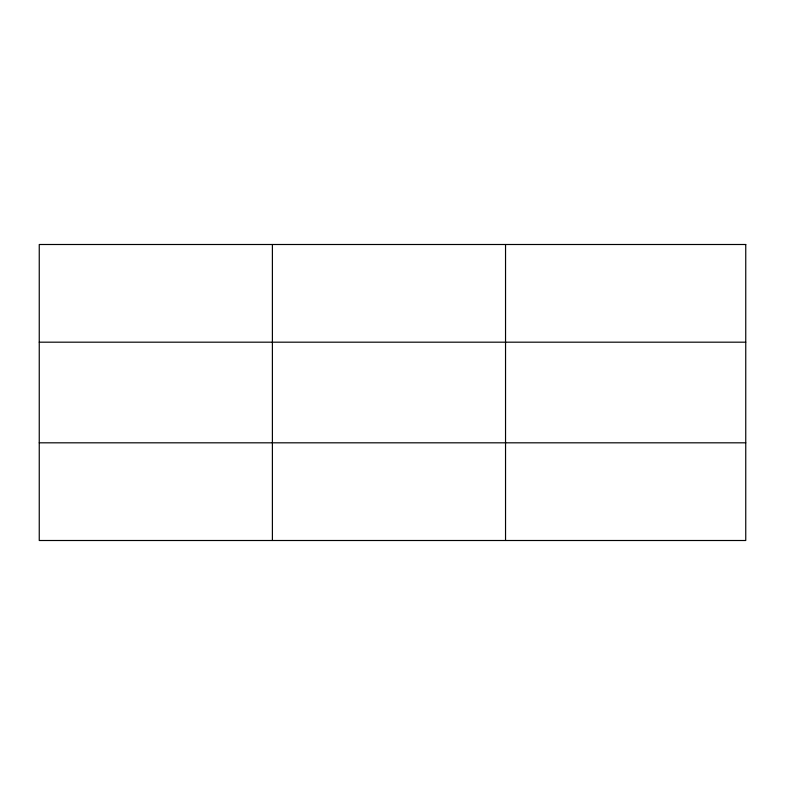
<?xml version="1.0" encoding="UTF-8"?>
<svg xmlns="http://www.w3.org/2000/svg" width="785" height="785" viewBox="0 0 785 785"><rect width="100%" height="100%" fill="white"/><g stroke="black" fill="none" stroke-linecap="round" stroke-linejoin="round"><path stroke-width="1.18" d="M272.395 540.502L272.395 244.498M505.54 540.502L505.54 244.498M39.25 342.182L745.75 342.182M39.25 442.818L745.75 442.818M745.75 244.498L745.75 540.502L39.25 540.502L39.25 244.498L745.75 244.498"/></g></svg>
